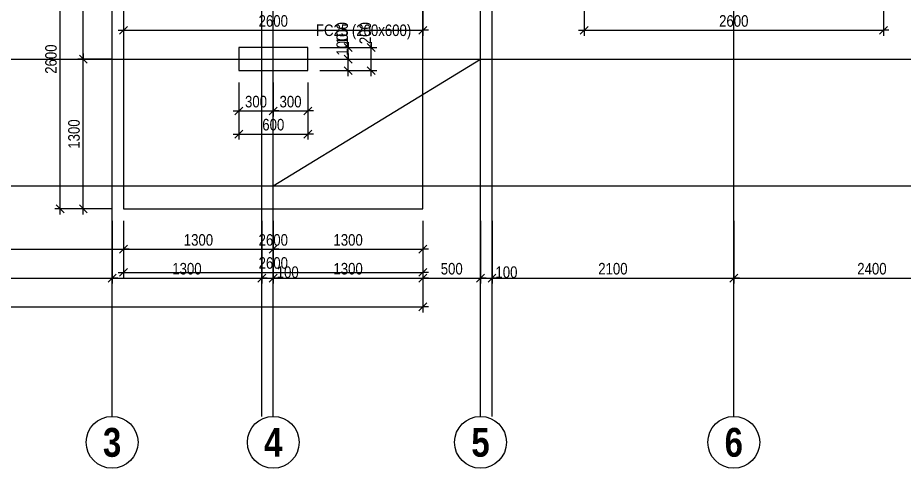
# Model space of a CAD drawing. Extents: x 0 to 206258, y -403073 to 0.
# Drawn here: x 20065 to 27765, y -38542 to -34633 of the extents above; entities that cross this region are included whole.
import ezdxf
from ezdxf.enums import TextEntityAlignment as Align
from ezdxf.lldxf.tags import DXFTag

# ---------------------------------------------------------------- set-up
doc = ezdxf.new("R2010")
doc.units = 0
doc.header["$LTSCALE"] = 1000
for name, color, linetype in [('Axis Circle(Dir 2)', 150, 'Continuous'), ('Axis Label(Dir 2)', 7, 'Continuous'), ('Axis Line(Dir 1)', 8, 'CENTER2'), ('Axis Line(Dir 2)', 150, 'CENTER2'), ('Column Line', 7, 'Continuous'), ('Dimension Line', 5, 'Continuous'), ('Footing Line', 6, 'Continuous')]:
    doc.layers.add(name, color=color, linetype=linetype)
doc.layers.add('Column Label', color=159, linetype='Continuous', true_color=0x35424f)
doc.layers.add('Ghost Axis Line', color=254, linetype='Continuous', true_color=0xbebebe)
doc.styles.add('Axis Label(Dir 2)', font='ARIALNB.TTF', dxfattribs={"height": 250})
doc.styles.add('Column Label', font='ARIALN.TTF', dxfattribs={"height": 100})
doc.styles.add('Dimension Text', font='ARIALN.TTF', dxfattribs={"height": 100})
tags = doc.linetypes.add('CENTER2', pattern=[1.125, 0.75, -0.125, 0.125, -0.125]).pattern_tags.tags
tags[10:11] = [DXFTag(74, 4), DXFTag(75, 0), DXFTag(340, '0'), DXFTag(46, 0.0), DXFTag(50, 0.0), DXFTag(44, 0.0), DXFTag(45, 0.0)]
tags[8:9] = [DXFTag(74, 4), DXFTag(75, 0), DXFTag(340, '0'), DXFTag(46, 0.0), DXFTag(50, 0.0), DXFTag(44, 0.0), DXFTag(45, 0.0)]
tags[6:7] = [DXFTag(74, 4), DXFTag(75, 0), DXFTag(340, '0'), DXFTag(46, 0.0), DXFTag(50, 0.0), DXFTag(44, 0.0), DXFTag(45, 0.0)]
tags[4:5] = [DXFTag(74, 4), DXFTag(75, 0), DXFTag(340, '0'), DXFTag(46, 0.0), DXFTag(50, 0.0), DXFTag(44, 0.0), DXFTag(45, 0.0)]
doc.dimstyles.get("Standard").update_dxf_attribs({"dimtxt": 100, "dimasz": 30, "dimexe": 48.3, "dimexo": 103.5, "dimgap": 30, "dimtad": 1, "dimtoh": 1, "dimdec": 1, "dimdsep": 46, "dimtxsty": 'Dimension Text', "dimblk": 'PCDIM_TICK', "dimcen": 0.09, "dimclrd": 5, "dimclre": 5, "dimclrt": 5, "dimadec": 1, "dimazin": 0, "dimtp": 1, "dimtm": 1, "dimtfac": 1, "dimtdec": 4, "dimtofl": 0, "dimtmove": 0, "dimatfit": 3, "dimfxl": 1, "dimtolj": 1, "dimtzin": 0, "dimarcsym": 0})

# ---------------------------------------------------------------- blocks, each defined once
blk = doc.blocks.new('PCDIM_TICK')
at = {"layer": 'Dimension Line', "color": 0, "transparency": 33554687}
for p, q in [((1.15, 1.15), (-1.15, -1.15)), ((1.61, 0), (0, 0))]:
    blk.add_line(p, q, dxfattribs=at)
blk = doc.blocks.new('*U122')
at = {"layer": 'Dimension Line', "color": 5, "true_color": 0x0000ff, "transparency": 16777216}
for p, q in [((21984.3, -35195.7), (21984.3, -35490.5)), ((22284.3, -35195.7), (22284.3, -35490.5)), ((21984.3, -35442.2), (22284.3, -35442.2))]:
    blk.add_line(p, q, dxfattribs=at)
at = {"layer": 'Dimension Line', "color": 5, "true_color": 0x0000ff, "transparency": 16777216, "xscale": 30, "yscale": 30, "rotation": 180.0000000000004}
blk.add_blockref('PCDIM_TICK', (21984.3, -35442.2), dxfattribs=at)
at = {"layer": 'Dimension Line', "color": 5, "true_color": 0x0000ff, "transparency": 16777216, "xscale": 30, "yscale": 30}
blk.add_blockref('PCDIM_TICK', (22284.3, -35442.2), dxfattribs=at)
at = {"layer": 'Dimension Line', "color": 5, "true_color": 0x0000ff, "transparency": 16777216, "insert": (22134.3, -35412.2), "char_height": 100, "width": 181.501, "attachment_point": 8, "style": 'Dimension Text'}
blk.add_mtext('300', dxfattribs=at)
blk = doc.blocks.new('*U123')
at = {"layer": 'Dimension Line', "color": 5, "true_color": 0x0000ff, "transparency": 16777216}
for p, q in [((22284.3, -35195.7), (22284.3, -35490.5)), ((22584.3, -35195.7), (22584.3, -35490.5)), ((22284.3, -35442.2), (22584.3, -35442.2))]:
    blk.add_line(p, q, dxfattribs=at)
at = {"layer": 'Dimension Line', "color": 5, "true_color": 0x0000ff, "transparency": 16777216, "xscale": 30, "yscale": 30, "rotation": 180.0000000000004}
blk.add_blockref('PCDIM_TICK', (22284.3, -35442.2), dxfattribs=at)
at = {"layer": 'Dimension Line', "color": 5, "true_color": 0x0000ff, "transparency": 16777216, "xscale": 30, "yscale": 30}
blk.add_blockref('PCDIM_TICK', (22584.3, -35442.2), dxfattribs=at)
at = {"layer": 'Dimension Line', "color": 5, "true_color": 0x0000ff, "transparency": 16777216, "insert": (22434.3, -35412.2), "char_height": 100, "width": 181.501, "attachment_point": 8, "style": 'Dimension Text'}
blk.add_mtext('300', dxfattribs=at)
blk = doc.blocks.new('*U124')
at = {"layer": 'Dimension Line', "color": 5, "true_color": 0x0000ff, "transparency": 16777216}
for p, q in [((21984.3, -35195.7), (21984.3, -35690.5)), ((22584.3, -35195.7), (22584.3, -35690.5)), ((21984.3, -35642.2), (22584.3, -35642.2))]:
    blk.add_line(p, q, dxfattribs=at)
at = {"layer": 'Dimension Line', "color": 5, "true_color": 0x0000ff, "transparency": 16777216, "xscale": 30, "yscale": 30, "rotation": 180.0000000000004}
blk.add_blockref('PCDIM_TICK', (21984.3, -35642.2), dxfattribs=at)
at = {"layer": 'Dimension Line', "color": 5, "true_color": 0x0000ff, "transparency": 16777216, "xscale": 30, "yscale": 30}
blk.add_blockref('PCDIM_TICK', (22584.3, -35642.2), dxfattribs=at)
at = {"layer": 'Dimension Line', "color": 5, "true_color": 0x0000ff, "transparency": 16777216, "insert": (22284.3, -35612.2), "char_height": 100, "width": 181.97, "attachment_point": 8, "style": 'Dimension Text'}
blk.add_mtext('600', dxfattribs=at)
blk = doc.blocks.new('*U125')
at = {"layer": 'Dimension Line', "color": 5, "true_color": 0x0000ff, "transparency": 16777216}
for p, q in [((22687.8, -34992.2), (22982.6, -34992.2)), ((22934.3, -34992.2), (22934.3, -34962.2)), ((22934.3, -35092.2), (22934.3, -34992.2)), ((22687.8, -35092.2), (22982.6, -35092.2))]:
    blk.add_line(p, q, dxfattribs=at)
at = {"layer": 'Dimension Line', "color": 5, "true_color": 0x0000ff, "transparency": 16777216, "xscale": 30, "yscale": 30}
for p, rotation in [((22934.3, -34992.2), 89.99999999999447), ((22934.3, -35092.2), 269.9999999999834)]:
    blk.add_blockref('PCDIM_TICK', p, dxfattribs=dict(at, rotation=rotation))
at = {"layer": 'Dimension Line', "color": 5, "true_color": 0x0000ff, "transparency": 16777216, "insert": (22934.3, -34962.2), "char_height": 100, "width": 173.928, "attachment_point": 7, "rotation": 90, "style": 'Dimension Text'}
blk.add_mtext('100', dxfattribs=at)
blk = doc.blocks.new('*U126')
at = {"layer": 'Dimension Line', "color": 5, "true_color": 0x0000ff, "transparency": 16777216}
for p, q in [((22934.3, -34892.2), (22934.3, -34862.2)), ((22687.8, -34892.2), (22982.6, -34892.2)), ((22934.3, -34992.2), (22934.3, -34892.2)), ((22687.8, -34992.2), (22982.6, -34992.2))]:
    blk.add_line(p, q, dxfattribs=at)
at = {"layer": 'Dimension Line', "color": 5, "true_color": 0x0000ff, "transparency": 16777216, "xscale": 30, "yscale": 30}
for p, rotation in [((22934.3, -34892.2), 89.99999999999447), ((22934.3, -34992.2), 269.9999999999834)]:
    blk.add_blockref('PCDIM_TICK', p, dxfattribs=dict(at, rotation=rotation))
at = {"layer": 'Dimension Line', "color": 5, "true_color": 0x0000ff, "transparency": 16777216, "insert": (22934.3, -34862.2), "char_height": 100, "width": 173.928, "attachment_point": 7, "rotation": 90, "style": 'Dimension Text'}
blk.add_mtext('100', dxfattribs=at)
blk = doc.blocks.new('*U127')
at = {"layer": 'Dimension Line', "color": 5, "true_color": 0x0000ff, "transparency": 16777216}
for p, q in [((23134.3, -34892.2), (23134.3, -34862.2)), ((22687.8, -34892.2), (23182.6, -34892.2)), ((23134.3, -35092.2), (23134.3, -34892.2)), ((22687.8, -35092.2), (23182.6, -35092.2))]:
    blk.add_line(p, q, dxfattribs=at)
at = {"layer": 'Dimension Line', "color": 5, "true_color": 0x0000ff, "transparency": 16777216, "xscale": 30, "yscale": 30}
for p, rotation in [((23134.3, -34892.2), 89.99999999999447), ((23134.3, -35092.2), 269.9999999999834)]:
    blk.add_blockref('PCDIM_TICK', p, dxfattribs=dict(at, rotation=rotation))
at = {"layer": 'Dimension Line', "color": 5, "true_color": 0x0000ff, "transparency": 16777216, "insert": (23134.3, -34862.2), "char_height": 100, "width": 182.775, "attachment_point": 7, "rotation": 90, "style": 'Dimension Text'}
blk.add_mtext('200', dxfattribs=at)
blk = doc.blocks.new('*U256')
at = {"layer": 'Dimension Line', "color": 5, "true_color": 0x0000ff, "transparency": 16777216}
for p, q in [((24984.3, -34295.7), (24984.3, -34790.5)), ((27584.3, -34295.7), (27584.3, -34790.5)), ((24984.3, -34742.2), (27584.3, -34742.2))]:
    blk.add_line(p, q, dxfattribs=at)
at = {"layer": 'Dimension Line', "color": 5, "true_color": 0x0000ff, "transparency": 16777216, "xscale": 30, "yscale": 30, "rotation": 180.0000000000004}
blk.add_blockref('PCDIM_TICK', (24984.3, -34742.2), dxfattribs=at)
at = {"layer": 'Dimension Line', "color": 5, "true_color": 0x0000ff, "transparency": 16777216, "xscale": 30, "yscale": 30}
blk.add_blockref('PCDIM_TICK', (27584.3, -34742.2), dxfattribs=at)
at = {"layer": 'Dimension Line', "color": 5, "true_color": 0x0000ff, "transparency": 16777216, "insert": (26284.3, -34712.2), "char_height": 100, "width": 247.252, "attachment_point": 8, "style": 'Dimension Text'}
blk.add_mtext('2600', dxfattribs=at)
blk = doc.blocks.new('*U262')
at = {"layer": 'Dimension Line', "color": 5, "true_color": 0x0000ff, "transparency": 16777216}
for p, q in [((20984.3, -34295.7), (20984.3, -34790.5)), ((23584.3, -34295.7), (23584.3, -34790.5)), ((20984.3, -34742.2), (23584.3, -34742.2))]:
    blk.add_line(p, q, dxfattribs=at)
at = {"layer": 'Dimension Line', "color": 5, "true_color": 0x0000ff, "transparency": 16777216, "xscale": 30, "yscale": 30, "rotation": 180.0000000000004}
blk.add_blockref('PCDIM_TICK', (20984.3, -34742.2), dxfattribs=at)
at = {"layer": 'Dimension Line', "color": 5, "true_color": 0x0000ff, "transparency": 16777216, "xscale": 30, "yscale": 30}
blk.add_blockref('PCDIM_TICK', (23584.3, -34742.2), dxfattribs=at)
at = {"layer": 'Dimension Line', "color": 5, "true_color": 0x0000ff, "transparency": 16777216, "insert": (22284.3, -34712.2), "char_height": 100, "width": 247.252, "attachment_point": 8, "style": 'Dimension Text'}
blk.add_mtext('2600', dxfattribs=at)
blk = doc.blocks.new('*U266')
at = {"layer": 'Dimension Line', "color": 5, "true_color": 0x0000ff, "transparency": 16777216}
for p, q in [((20984.3, -36395.7), (20984.3, -36690.5)), ((22284.3, -36395.7), (22284.3, -36690.5)), ((20984.3, -36642.2), (22284.3, -36642.2))]:
    blk.add_line(p, q, dxfattribs=at)
at = {"layer": 'Dimension Line', "color": 5, "true_color": 0x0000ff, "transparency": 16777216, "xscale": 30, "yscale": 30, "rotation": 180.0000000000004}
blk.add_blockref('PCDIM_TICK', (20984.3, -36642.2), dxfattribs=at)
at = {"layer": 'Dimension Line', "color": 5, "true_color": 0x0000ff, "transparency": 16777216, "xscale": 30, "yscale": 30}
blk.add_blockref('PCDIM_TICK', (22284.3, -36642.2), dxfattribs=at)
at = {"layer": 'Dimension Line', "color": 5, "true_color": 0x0000ff, "transparency": 16777216, "insert": (21634.3, -36612.2), "char_height": 100, "width": 238.405, "attachment_point": 8, "style": 'Dimension Text'}
blk.add_mtext('1300', dxfattribs=at)
blk = doc.blocks.new('*U267')
at = {"layer": 'Dimension Line', "color": 5, "true_color": 0x0000ff, "transparency": 16777216}
for p, q in [((22284.3, -36395.7), (22284.3, -36690.5)), ((23584.3, -36395.7), (23584.3, -36690.5)), ((22284.3, -36642.2), (23584.3, -36642.2))]:
    blk.add_line(p, q, dxfattribs=at)
at = {"layer": 'Dimension Line', "color": 5, "true_color": 0x0000ff, "transparency": 16777216, "xscale": 30, "yscale": 30, "rotation": 180.0000000000004}
blk.add_blockref('PCDIM_TICK', (22284.3, -36642.2), dxfattribs=at)
at = {"layer": 'Dimension Line', "color": 5, "true_color": 0x0000ff, "transparency": 16777216, "xscale": 30, "yscale": 30}
blk.add_blockref('PCDIM_TICK', (23584.3, -36642.2), dxfattribs=at)
at = {"layer": 'Dimension Line', "color": 5, "true_color": 0x0000ff, "transparency": 16777216, "insert": (22934.3, -36612.2), "char_height": 100, "width": 238.405, "attachment_point": 8, "style": 'Dimension Text'}
blk.add_mtext('1300', dxfattribs=at)
blk = doc.blocks.new('*U268')
at = {"layer": 'Dimension Line', "color": 5, "true_color": 0x0000ff, "transparency": 16777216}
for p, q in [((20984.3, -36395.7), (20984.3, -36890.5)), ((23584.3, -36395.7), (23584.3, -36890.5)), ((20984.3, -36842.2), (23584.3, -36842.2))]:
    blk.add_line(p, q, dxfattribs=at)
at = {"layer": 'Dimension Line', "color": 5, "true_color": 0x0000ff, "transparency": 16777216, "xscale": 30, "yscale": 30, "rotation": 180.0000000000004}
blk.add_blockref('PCDIM_TICK', (20984.3, -36842.2), dxfattribs=at)
at = {"layer": 'Dimension Line', "color": 5, "true_color": 0x0000ff, "transparency": 16777216, "xscale": 30, "yscale": 30}
blk.add_blockref('PCDIM_TICK', (23584.3, -36842.2), dxfattribs=at)
at = {"layer": 'Dimension Line', "color": 5, "true_color": 0x0000ff, "transparency": 16777216, "insert": (22284.3, -36812.2), "char_height": 100, "width": 247.252, "attachment_point": 8, "style": 'Dimension Text'}
blk.add_mtext('2600', dxfattribs=at)
blk = doc.blocks.new('*U269')
at = {"layer": 'Dimension Line', "color": 5, "true_color": 0x0000ff, "transparency": 16777216}
for p, q in [((20880.8, -34992.2), (20586, -34992.2)), ((20634.3, -36292.2), (20634.3, -34992.2)), ((20880.8, -36292.2), (20586, -36292.2))]:
    blk.add_line(p, q, dxfattribs=at)
at = {"layer": 'Dimension Line', "color": 5, "true_color": 0x0000ff, "transparency": 16777216, "xscale": 30, "yscale": 30}
for p, rotation in [((20634.3, -34992.2), 89.99999999999447), ((20634.3, -36292.2), 269.9999999999834)]:
    blk.add_blockref('PCDIM_TICK', p, dxfattribs=dict(at, rotation=rotation))
at = {"layer": 'Dimension Line', "color": 5, "true_color": 0x0000ff, "transparency": 16777216, "insert": (20604.3, -35642.2), "char_height": 100, "width": 238.405, "attachment_point": 8, "rotation": 90, "style": 'Dimension Text'}
blk.add_mtext('1300', dxfattribs=at)
blk = doc.blocks.new('*U270')
at = {"layer": 'Dimension Line', "color": 5, "true_color": 0x0000ff, "transparency": 16777216}
for p, q in [((20880.8, -33692.2), (20586, -33692.2)), ((20634.3, -34992.2), (20634.3, -33692.2)), ((20880.8, -34992.2), (20586, -34992.2))]:
    blk.add_line(p, q, dxfattribs=at)
at = {"layer": 'Dimension Line', "color": 5, "true_color": 0x0000ff, "transparency": 16777216, "xscale": 30, "yscale": 30}
for p, rotation in [((20634.3, -33692.2), 89.99999999999447), ((20634.3, -34992.2), 269.9999999999834)]:
    blk.add_blockref('PCDIM_TICK', p, dxfattribs=dict(at, rotation=rotation))
at = {"layer": 'Dimension Line', "color": 5, "true_color": 0x0000ff, "transparency": 16777216, "insert": (20604.3, -34342.2), "char_height": 100, "width": 238.405, "attachment_point": 8, "rotation": 90, "style": 'Dimension Text'}
blk.add_mtext('1300', dxfattribs=at)
blk = doc.blocks.new('*U271')
at = {"layer": 'Dimension Line', "color": 5, "true_color": 0x0000ff, "transparency": 16777216}
for p, q in [((20880.8, -33692.2), (20386, -33692.2)), ((20434.3, -36292.2), (20434.3, -33692.2)), ((20880.8, -36292.2), (20386, -36292.2))]:
    blk.add_line(p, q, dxfattribs=at)
at = {"layer": 'Dimension Line', "color": 5, "true_color": 0x0000ff, "transparency": 16777216, "xscale": 30, "yscale": 30}
for p, rotation in [((20434.3, -33692.2), 89.99999999999447), ((20434.3, -36292.2), 269.9999999999834)]:
    blk.add_blockref('PCDIM_TICK', p, dxfattribs=dict(at, rotation=rotation))
at = {"layer": 'Dimension Line', "color": 5, "true_color": 0x0000ff, "transparency": 16777216, "insert": (20404.3, -34992.2), "char_height": 100, "width": 247.252, "attachment_point": 8, "rotation": 90, "style": 'Dimension Text'}
blk.add_mtext('2600', dxfattribs=at)
blk = doc.blocks.new('*U344')
at = {"layer": 'Dimension Line', "color": 5, "true_color": 0x0000ff, "transparency": 16777216}
for p, q in [((18384.3, -36395.7), (18384.3, -36690.5)), ((20984.3, -36395.7), (20984.3, -36690.5)), ((18384.3, -36642.2), (20984.3, -36642.2))]:
    blk.add_line(p, q, dxfattribs=at)
at = {"layer": 'Dimension Line', "color": 5, "true_color": 0x0000ff, "transparency": 16777216, "xscale": 30, "yscale": 30, "rotation": 180.0000000000004}
blk.add_blockref('PCDIM_TICK', (18384.3, -36642.2), dxfattribs=at)
at = {"layer": 'Dimension Line', "color": 5, "true_color": 0x0000ff, "transparency": 16777216, "xscale": 30, "yscale": 30}
blk.add_blockref('PCDIM_TICK', (20984.3, -36642.2), dxfattribs=at)
at = {"layer": 'Dimension Line', "color": 5, "true_color": 0x0000ff, "transparency": 16777216, "insert": (19684.3, -36612.2), "char_height": 100, "width": 247.252, "attachment_point": 8, "style": 'Dimension Text'}
blk.add_mtext('2600', dxfattribs=at)
blk = doc.blocks.new('*U345')
at = {"layer": 'Dimension Line', "color": 5, "true_color": 0x0000ff, "transparency": 16777216}
for p, q in [((20984.3, -36395.7), (20984.3, -36690.5)), ((23584.3, -36395.7), (23584.3, -36690.5)), ((20984.3, -36642.2), (23584.3, -36642.2))]:
    blk.add_line(p, q, dxfattribs=at)
at = {"layer": 'Dimension Line', "color": 5, "true_color": 0x0000ff, "transparency": 16777216, "xscale": 30, "yscale": 30, "rotation": 180.0000000000004}
blk.add_blockref('PCDIM_TICK', (20984.3, -36642.2), dxfattribs=at)
at = {"layer": 'Dimension Line', "color": 5, "true_color": 0x0000ff, "transparency": 16777216, "xscale": 30, "yscale": 30}
blk.add_blockref('PCDIM_TICK', (23584.3, -36642.2), dxfattribs=at)
at = {"layer": 'Dimension Line', "color": 5, "true_color": 0x0000ff, "transparency": 16777216, "insert": (22284.3, -36612.2), "char_height": 100, "width": 247.252, "attachment_point": 8, "style": 'Dimension Text'}
blk.add_mtext('2600', dxfattribs=at)
blk = doc.blocks.new('*U348')
at = {"layer": 'Dimension Line', "color": 5, "true_color": 0x0000ff, "transparency": 16777216}
for p, q in [((18284.3, -36395.7), (18284.3, -36940.5)), ((20884.3, -36395.7), (20884.3, -36940.5)), ((18284.3, -36892.2), (20884.3, -36892.2))]:
    blk.add_line(p, q, dxfattribs=at)
at = {"layer": 'Dimension Line', "color": 5, "true_color": 0x0000ff, "transparency": 16777216, "xscale": 30, "yscale": 30, "rotation": 180.0000000000004}
blk.add_blockref('PCDIM_TICK', (18284.3, -36892.2), dxfattribs=at)
at = {"layer": 'Dimension Line', "color": 5, "true_color": 0x0000ff, "transparency": 16777216, "xscale": 30, "yscale": 30}
blk.add_blockref('PCDIM_TICK', (20884.3, -36892.2), dxfattribs=at)
at = {"layer": 'Dimension Line', "color": 5, "true_color": 0x0000ff, "transparency": 16777216, "insert": (19584.3, -36862.2), "char_height": 100, "width": 247.252, "attachment_point": 8, "style": 'Dimension Text'}
blk.add_mtext('2600', dxfattribs=at)
blk = doc.blocks.new('*U349')
at = {"layer": 'Dimension Line', "color": 5, "true_color": 0x0000ff, "transparency": 16777216}
for p, q in [((20884.3, -36395.7), (20884.3, -36940.5)), ((22184.3, -36395.7), (22184.3, -36940.5)), ((20884.3, -36892.2), (22184.3, -36892.2))]:
    blk.add_line(p, q, dxfattribs=at)
at = {"layer": 'Dimension Line', "color": 5, "true_color": 0x0000ff, "transparency": 16777216, "xscale": 30, "yscale": 30, "rotation": 180.0000000000004}
blk.add_blockref('PCDIM_TICK', (20884.3, -36892.2), dxfattribs=at)
at = {"layer": 'Dimension Line', "color": 5, "true_color": 0x0000ff, "transparency": 16777216, "xscale": 30, "yscale": 30}
blk.add_blockref('PCDIM_TICK', (22184.3, -36892.2), dxfattribs=at)
at = {"layer": 'Dimension Line', "color": 5, "true_color": 0x0000ff, "transparency": 16777216, "insert": (21534.3, -36862.2), "char_height": 100, "width": 238.405, "attachment_point": 8, "style": 'Dimension Text'}
blk.add_mtext('1300', dxfattribs=at)
blk = doc.blocks.new('*U350')
at = {"layer": 'Dimension Line', "color": 5, "true_color": 0x0000ff, "transparency": 16777216}
for p, q in [((22184.3, -36395.7), (22184.3, -36940.5)), ((22284.3, -36395.7), (22284.3, -36940.5)), ((22184.3, -36892.2), (22284.3, -36892.2)), ((22284.3, -36892.2), (22314.3, -36892.2))]:
    blk.add_line(p, q, dxfattribs=at)
at = {"layer": 'Dimension Line', "color": 5, "true_color": 0x0000ff, "transparency": 16777216, "xscale": 30, "yscale": 30, "rotation": 180.0000000000004}
blk.add_blockref('PCDIM_TICK', (22184.3, -36892.2), dxfattribs=at)
at = {"layer": 'Dimension Line', "color": 5, "true_color": 0x0000ff, "transparency": 16777216, "xscale": 30, "yscale": 30}
blk.add_blockref('PCDIM_TICK', (22284.3, -36892.2), dxfattribs=at)
at = {"layer": 'Dimension Line', "color": 5, "true_color": 0x0000ff, "transparency": 16777216, "insert": (22314.3, -36892.2), "char_height": 100, "width": 173.928, "attachment_point": 7, "style": 'Dimension Text'}
blk.add_mtext('100', dxfattribs=at)
blk = doc.blocks.new('*U351')
at = {"layer": 'Dimension Line', "color": 5, "true_color": 0x0000ff, "transparency": 16777216}
for p, q in [((22284.3, -36395.7), (22284.3, -36940.5)), ((23584.3, -36395.7), (23584.3, -36940.5)), ((22284.3, -36892.2), (23584.3, -36892.2))]:
    blk.add_line(p, q, dxfattribs=at)
at = {"layer": 'Dimension Line', "color": 5, "true_color": 0x0000ff, "transparency": 16777216, "xscale": 30, "yscale": 30, "rotation": 180.0000000000004}
blk.add_blockref('PCDIM_TICK', (22284.3, -36892.2), dxfattribs=at)
at = {"layer": 'Dimension Line', "color": 5, "true_color": 0x0000ff, "transparency": 16777216, "xscale": 30, "yscale": 30}
blk.add_blockref('PCDIM_TICK', (23584.3, -36892.2), dxfattribs=at)
at = {"layer": 'Dimension Line', "color": 5, "true_color": 0x0000ff, "transparency": 16777216, "insert": (22934.3, -36862.2), "char_height": 100, "width": 238.405, "attachment_point": 8, "style": 'Dimension Text'}
blk.add_mtext('1300', dxfattribs=at)
blk = doc.blocks.new('*U352')
at = {"layer": 'Dimension Line', "color": 5, "true_color": 0x0000ff, "transparency": 16777216}
for p, q in [((23584.3, -36395.7), (23584.3, -36940.5)), ((24084.3, -36395.7), (24084.3, -36940.5)), ((23584.3, -36892.2), (24084.3, -36892.2))]:
    blk.add_line(p, q, dxfattribs=at)
at = {"layer": 'Dimension Line', "color": 5, "true_color": 0x0000ff, "transparency": 16777216, "xscale": 30, "yscale": 30, "rotation": 180.0000000000004}
blk.add_blockref('PCDIM_TICK', (23584.3, -36892.2), dxfattribs=at)
at = {"layer": 'Dimension Line', "color": 5, "true_color": 0x0000ff, "transparency": 16777216, "xscale": 30, "yscale": 30}
blk.add_blockref('PCDIM_TICK', (24084.3, -36892.2), dxfattribs=at)
at = {"layer": 'Dimension Line', "color": 5, "true_color": 0x0000ff, "transparency": 16777216, "insert": (23834.3, -36862.2), "char_height": 100, "width": 181.501, "attachment_point": 8, "style": 'Dimension Text'}
blk.add_mtext('500', dxfattribs=at)
blk = doc.blocks.new('*U353')
at = {"layer": 'Dimension Line', "color": 5, "true_color": 0x0000ff, "transparency": 16777216}
for p, q in [((24084.3, -36395.7), (24084.3, -36940.5)), ((24184.3, -36395.7), (24184.3, -36940.5)), ((24084.3, -36892.2), (24184.3, -36892.2)), ((24184.3, -36892.2), (24214.3, -36892.2))]:
    blk.add_line(p, q, dxfattribs=at)
at = {"layer": 'Dimension Line', "color": 5, "true_color": 0x0000ff, "transparency": 16777216, "xscale": 30, "yscale": 30, "rotation": 180.0000000000004}
blk.add_blockref('PCDIM_TICK', (24084.3, -36892.2), dxfattribs=at)
at = {"layer": 'Dimension Line', "color": 5, "true_color": 0x0000ff, "transparency": 16777216, "xscale": 30, "yscale": 30}
blk.add_blockref('PCDIM_TICK', (24184.3, -36892.2), dxfattribs=at)
at = {"layer": 'Dimension Line', "color": 5, "true_color": 0x0000ff, "transparency": 16777216, "insert": (24214.3, -36892.2), "char_height": 100, "width": 173.928, "attachment_point": 7, "style": 'Dimension Text'}
blk.add_mtext('100', dxfattribs=at)
blk = doc.blocks.new('*U354')
at = {"layer": 'Dimension Line', "color": 5, "true_color": 0x0000ff, "transparency": 16777216}
for p, q in [((24184.3, -36395.7), (24184.3, -36940.5)), ((26284.3, -36395.7), (26284.3, -36940.5)), ((24184.3, -36892.2), (26284.3, -36892.2))]:
    blk.add_line(p, q, dxfattribs=at)
at = {"layer": 'Dimension Line', "color": 5, "true_color": 0x0000ff, "transparency": 16777216, "xscale": 30, "yscale": 30, "rotation": 180.0000000000004}
blk.add_blockref('PCDIM_TICK', (24184.3, -36892.2), dxfattribs=at)
at = {"layer": 'Dimension Line', "color": 5, "true_color": 0x0000ff, "transparency": 16777216, "xscale": 30, "yscale": 30}
blk.add_blockref('PCDIM_TICK', (26284.3, -36892.2), dxfattribs=at)
at = {"layer": 'Dimension Line', "color": 5, "true_color": 0x0000ff, "transparency": 16777216, "insert": (25234.3, -36862.2), "char_height": 100, "width": 247.252, "attachment_point": 8, "style": 'Dimension Text'}
blk.add_mtext('2100', dxfattribs=at)
blk = doc.blocks.new('*U355')
at = {"layer": 'Dimension Line', "color": 5, "true_color": 0x0000ff, "transparency": 16777216}
for p, q in [((26284.3, -36395.7), (26284.3, -36940.5)), ((28684.3, -36395.7), (28684.3, -36940.5)), ((26284.3, -36892.2), (28684.3, -36892.2))]:
    blk.add_line(p, q, dxfattribs=at)
at = {"layer": 'Dimension Line', "color": 5, "true_color": 0x0000ff, "transparency": 16777216, "xscale": 30, "yscale": 30, "rotation": 180.0000000000004}
blk.add_blockref('PCDIM_TICK', (26284.3, -36892.2), dxfattribs=at)
at = {"layer": 'Dimension Line', "color": 5, "true_color": 0x0000ff, "transparency": 16777216, "xscale": 30, "yscale": 30}
blk.add_blockref('PCDIM_TICK', (28684.3, -36892.2), dxfattribs=at)
at = {"layer": 'Dimension Line', "color": 5, "true_color": 0x0000ff, "transparency": 16777216, "insert": (27484.3, -36862.2), "char_height": 100, "width": 247.252, "attachment_point": 8, "style": 'Dimension Text'}
blk.add_mtext('2400', dxfattribs=at)
blk = doc.blocks.new('*U359')
at = {"layer": 'Dimension Line', "color": 5, "true_color": 0x0000ff, "transparency": 16777216}
for p, q in [((15784.3, -36395.7), (15784.3, -37190.5)), ((23584.3, -36395.7), (23584.3, -37190.5)), ((15784.3, -37142.2), (23584.3, -37142.2))]:
    blk.add_line(p, q, dxfattribs=at)
at = {"layer": 'Dimension Line', "color": 5, "true_color": 0x0000ff, "transparency": 16777216, "xscale": 30, "yscale": 30, "rotation": 180.0000000000004}
blk.add_blockref('PCDIM_TICK', (15784.3, -37142.2), dxfattribs=at)
at = {"layer": 'Dimension Line', "color": 5, "true_color": 0x0000ff, "transparency": 16777216, "xscale": 30, "yscale": 30}
blk.add_blockref('PCDIM_TICK', (23584.3, -37142.2), dxfattribs=at)
at = {"layer": 'Dimension Line', "color": 5, "true_color": 0x0000ff, "transparency": 16777216, "insert": (19684.3, -37112.2), "char_height": 100, "width": 245.308, "attachment_point": 8, "style": 'Dimension Text'}
blk.add_mtext('7800', dxfattribs=at)

msp = doc.modelspace()

# ---------------------------------------------------------------- linework, layer by layer
at = {"layer": 'Axis Circle(Dir 2)', "transparency": 33554687}
for centre in [(20884.29, -38317.207), (22284.29, -38317.207), (24084.29, -38317.207), (26284.29, -38317.207)]:
    msp.add_circle(centre, 225, dxfattribs=at)
at = {"layer": 'Axis Line(Dir 1)', "transparency": 33554687}
for points in [[(15084.29, -34992.207), (32884.29, -34992.207)], [(15084.29, -36092.207), (32884.29, -36092.207)]]:
    msp.add_lwpolyline(points, dxfattribs=at)
at = {"layer": 'Axis Line(Dir 2)', "transparency": 33554687}
for points in [[(20884.29, -38092.207), (20884.29, -14292.207)], [(22284.29, -38092.207), (22284.29, -14292.207)], [(24084.29, -38092.207), (24084.29, -14292.207)], [(26284.29, -38092.207), (26284.29, -14292.207)]]:
    msp.add_lwpolyline(points, dxfattribs=at)
at = {"layer": 'Column Line', "transparency": 33554687}
msp.add_lwpolyline([(22584.29, -35092.207), (22584.29, -34892.207), (21984.29, -34892.207), (21984.29, -35092.207)], close=True, dxfattribs=at)
at = {"layer": 'Footing Line', "transparency": 33554687}
msp.add_lwpolyline([(23584.29, -36292.207), (23584.29, -33692.207), (20984.29, -33692.207), (20984.29, -36292.207), (23584.29, -36292.207)], close=True, dxfattribs=at)
at = {"layer": 'Ghost Axis Line', "transparency": 33554687}
for points in [[(22184.29, -38092.207), (22184.29, -14292.207)], [(24184.29, -38092.207), (24184.29, -14292.207)], [(22284.29, -36092.207), (24084.29, -34992.207)]]:
    msp.add_lwpolyline(points, dxfattribs=at)

# ---------------------------------------------------------------- texts
at = {"layer": 'Axis Label(Dir 2)', "transparency": 33554687, "style": 'Axis Label(Dir 2)'}
for s, p in [('3', (20884.29, -38317.207)), ('4', (22284.29, -38317.207)), ('5', (24084.29, -38317.207)), ('6', (26284.29, -38317.207))]:
    msp.add_text(s, height=250, dxfattribs=at).set_placement(p, align=Align.MIDDLE_CENTER)
at = {"layer": 'Column Label', "transparency": 33554687, "style": 'Column Label'}
msp.add_text('FC25 (200x600)', height=100, dxfattribs=at).set_placement((22655.001, -34821.496), align=Align.BOTTOM_LEFT)

# ---------------------------------------------------------------- dimensions: what is measured, and where the dimension line sits
at = {"layer": 'Dimension Line', "transparency": 33554687}
for p1, p2, distance, picture, middle in [((20984.29, -36292.207), (20984.29, -33692.207), 550, '*U271', (20434.29, -34992.207)), ((20984.29, -34992.207), (20984.29, -33692.207), 350, '*U270', (20634.29, -34342.207)), ((20984.29, -34192.207), (23584.29, -34192.207), -550, '*U262', (22284.29, -34742.207)), ((24984.29, -34192.207), (27584.29, -34192.207), -550, '*U256', (26284.29, -34742.207)), ((22584.29, -34992.207), (22584.29, -34892.207), -350, '*U126', (22934.29, -34942.207)), ((22584.29, -35092.207), (22584.29, -34892.207), -550, '*U127', (23134.29, -34992.207)), ((22584.29, -35092.207), (22584.29, -34992.207), -350, '*U125', (22934.29, -35042.207)), ((20984.29, -36292.207), (20984.29, -34992.207), 350, '*U269', (20634.29, -35642.207)), ((21984.29, -35092.207), (22284.29, -35092.207), -350, '*U122', (22134.29, -35442.207)), ((21984.29, -35092.207), (22584.29, -35092.207), -550, '*U124', (22284.29, -35642.207)), ((22284.29, -35092.207), (22584.29, -35092.207), -350, '*U123', (22434.29, -35442.207)), ((20984.29, -36292.207), (22284.29, -36292.207), -350, '*U266', (21634.29, -36642.207)), ((20984.29, -36292.207), (23584.29, -36292.207), -550, '*U268', (22284.29, -36842.207)), ((22284.29, -36292.207), (23584.29, -36292.207), -350, '*U267', (22934.29, -36642.207))]:
    dim = msp.add_aligned_dim(p1=p1, p2=p2, distance=distance, dimstyle='Standard', override={"dimscale": 1, "dimtxt": 100, "dimasz": 30, "dimexe": 48.3, "dimexo": 103.5, "dimgap": 30, "dimtad": 1, "dimtih": 0, "dimdec": 1, "dimlfac": 1, "dimzin": 8, "dimlunit": 2, "dimpost": '', "dimtxsty": 'Dimension Text', "dimblk": 'PCDIM_TICK', "dimse1": 0, "dimse2": 0, "dimsd2": 0, "dimclrd": 5, "dimclre": 5, "dimclrt": 5, "dimaunit": 0, "dimadec": 1, "dimazin": 0, "dimtol": 0, "dimtp": 1, "dimtm": 1, "dimtmove": 0}, dxfattribs=at)
    dim.commit()
    dim.dimension.update_dxf_attribs({"geometry": picture, "text_midpoint": middle})
for base, p1, p2, picture, middle in [((19684.29, -37142.207), (15784.29, -36292.207), (23584.29, -36292.207), '*U359', (19684.29, -37142.207)), ((19584.29, -36892.207), (18284.29, -36292.207), (20884.29, -36292.207), '*U348', (19584.29, -36892.207)), ((19684.29, -36642.207), (18384.29, -36292.207), (20984.29, -36292.207), '*U344', (19684.29, -36642.207)), ((21534.29, -36892.207), (20884.29, -36292.207), (22184.29, -36292.207), '*U349', (21534.29, -36892.207)), ((22284.29, -36642.207), (20984.29, -36292.207), (23584.29, -36292.207), '*U345', (22284.29, -36642.207)), ((22234.29, -36892.207), (22184.29, -36292.207), (22284.29, -36292.207), '*U350', (22234.29, -36892.207)), ((22934.29, -36892.207), (22284.29, -36292.207), (23584.29, -36292.207), '*U351', (22934.29, -36892.207)), ((23834.29, -36892.207), (23584.29, -36292.207), (24084.29, -36292.207), '*U352', (23834.29, -36892.207)), ((24134.29, -36892.207), (24084.29, -36292.207), (24184.29, -36292.207), '*U353', (24134.29, -36892.207)), ((25234.29, -36892.207), (24184.29, -36292.207), (26284.29, -36292.207), '*U354', (25234.29, -36892.207)), ((27484.29, -36892.207), (26284.29, -36292.207), (28684.29, -36292.207), '*U355', (27484.29, -36892.207))]:
    dim = msp.add_linear_dim(base=base, p1=p1, p2=p2, dimstyle='Standard', override={"dimscale": 1, "dimtxt": 100, "dimasz": 30, "dimexe": 48.3, "dimexo": 103.5, "dimgap": 30, "dimtad": 1, "dimtih": 0, "dimdec": 1, "dimlfac": 1, "dimzin": 8, "dimlunit": 2, "dimpost": '', "dimtxsty": 'Dimension Text', "dimblk": 'PCDIM_TICK', "dimse1": 0, "dimse2": 0, "dimsd2": 0, "dimclrd": 5, "dimclre": 5, "dimclrt": 5, "dimaunit": 0, "dimadec": 1, "dimazin": 0, "dimtol": 0, "dimtp": 1, "dimtm": 1, "dimtmove": 0}, dxfattribs=at)
    dim.commit()
    dim.dimension.update_dxf_attribs({"geometry": picture, "text_midpoint": middle})

doc.saveas('drawing.dxf')
